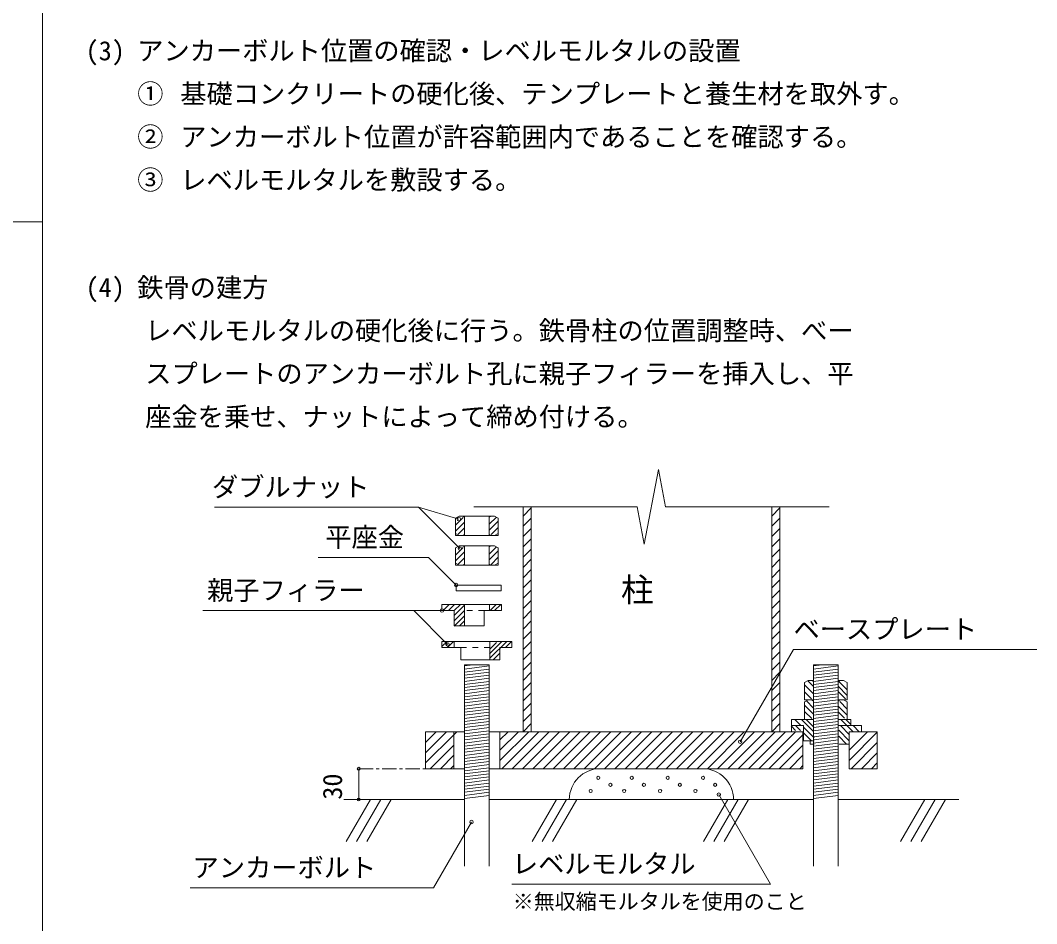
# Model space of a CAD drawing. Units: millimetres, scale not verified. Extents: x -29750 to 29507, y -17676 to 20635.
# Drawn here: x -315 to 8541, y 4748 to 12616 of the extents above; entities that cross this region are included whole.
import ezdxf
from ezdxf.enums import TextEntityAlignment as Align

# ---------------------------------------------------------------- set-up
doc = ezdxf.new("R2010")
doc.units = ezdxf.units.MM
doc.header["$LTSCALE"] = 30
doc.linetypes.add('USER1', pattern=[6.773333, 4.233333, -0.846667, 0.846667, -0.846667])
doc.linetypes.add('USER2', pattern=[3.386667, 1.693333, -1.693333])
doc.layers.add('0-2_0-8_文字', color=7, linetype='Continuous', lineweight=18)
doc.styles.add('ＭＳ ゴシック', font='')
doc.styles.get('ＭＳ ゴシック').set_extended_font_data('MS Gothic')

msp = doc.modelspace()

# ---------------------------------------------------------------- linework, layer by layer
at = {"layer": '0-2_0-8_文字', "lineweight": 9}
for p, q in [((-121.54, 18852.91), (-121.54, -17675.56)), ((-19873.62, 10862.31), (-121.54, 10862.31))]:
    msp.add_line(p, q, dxfattribs=at)
at = {"layer": '0-2_0-8_文字'}
for p, q in [((5122.03, 8054.1), (5245.85, 8704.12)), ((5245.85, 8704.12), (5307.75, 8379.11)), ((1377.94, 8375.89), (3154.69, 8375.89)), ((3154.69, 8375.89), (3515.24, 8015.35)), ((3154.69, 8375.89), (3505.96, 8271.77)), ((4065.69, 6419.94), (4065.69, 8379.11)), ((4065.69, 8298.6), (4136.24, 8369.15)), ((4136.24, 6419.94), (4136.24, 8379.11)), ((5307.75, 8379.11), (6731.6, 8379.11)), ((6231.63, 6419.94), (6231.63, 8379.11)), ((6231.63, 8298.6), (6302.19, 8369.15)), ((6302.19, 6419.94), (6302.19, 8379.11)), ((3509.31, 8298.74), (3477.04, 8280.34)), ((3543.42, 8284.74), (3477.04, 8218.36)), ((3477.04, 8280.34), (3477.04, 8128.77)), ((3555.77, 8245.38), (3477.04, 8166.66)), ((3537.94, 8298.74), (3555.77, 8288.58)), ((3555.77, 8298.74), (3555.77, 8128.77)), ((3770.47, 8298.74), (3770.47, 8128.77)), ((3788.3, 8298.74), (3770.47, 8288.58)), ((3833.09, 8289.57), (3770.47, 8226.95)), ((3849.19, 8254.15), (3770.47, 8175.42)), ((3816.93, 8298.74), (3849.19, 8280.34)), ((3849.19, 8280.34), (3849.19, 8128.77)), ((4065.69, 8209.14), (4136.24, 8279.69)), ((6231.63, 8209.14), (6302.19, 8279.69)), ((3555.77, 8195.28), (3500.3, 8139.82)), ((3849.19, 8198.68), (3787.2, 8136.69)), ((4065.69, 8119.68), (4136.24, 8190.23)), ((6231.63, 8119.68), (6302.19, 8190.23)), ((3509.25, 8128.77), (3477.04, 8147.2)), ((3477.04, 8128.77), (3555.77, 8128.77)), ((3537.96, 8128.77), (3555.77, 8138.93)), ((3555.77, 8128.77), (3770.47, 8128.77)), ((3788.27, 8128.77), (3770.47, 8138.93)), ((3770.47, 8128.77), (3849.19, 8128.77)), ((3816.99, 8128.77), (3849.19, 8147.2)), ((4065.69, 8030.22), (4136.24, 8100.77)), ((6231.63, 8030.22), (6302.19, 8100.77)), ((3509.25, 8039.31), (3477.04, 8020.97)), ((3543.42, 8025.31), (3477.04, 7958.93)), ((3477.04, 8020.97), (3477.04, 7869.34)), ((3555.77, 7985.95), (3477.04, 7907.22)), ((3537.96, 8039.31), (3555.77, 8029.2)), ((3555.77, 8039.31), (3555.77, 7869.34)), ((3788.27, 8039.31), (3770.47, 8029.2)), ((3770.47, 8039.31), (3770.47, 7869.34)), ((3833.09, 8030.14), (3770.47, 7967.52)), ((3849.19, 7994.72), (3770.47, 7915.99)), ((3849.19, 8020.97), (3849.19, 7869.34)), ((4065.69, 7940.76), (4136.24, 8011.31)), ((6231.63, 7940.76), (6302.19, 8011.31)), ((3242.32, 7938.47), (2280.6, 7938.47)), ((3483.09, 7697.7), (3242.32, 7938.47)), ((3509.25, 7869.34), (3477.04, 7887.77)), ((3555.77, 7935.85), (3500.3, 7880.39)), ((3849.19, 7939.25), (3787.2, 7877.26)), ((3816.99, 7869.34), (3849.19, 7887.77)), ((4065.69, 7851.3), (4136.24, 7921.85)), ((6231.63, 7851.3), (6302.19, 7921.85)), ((3477.04, 7869.34), (3555.77, 7869.34)), ((3537.96, 7869.34), (3555.77, 7879.5)), ((3555.77, 7869.34), (3770.47, 7869.34)), ((3788.27, 7869.34), (3770.47, 7879.5)), ((3770.47, 7869.34), (3849.19, 7869.34)), ((4065.69, 7761.84), (4136.24, 7832.39)), ((6231.63, 7761.84), (6302.19, 7832.39)), ((4065.69, 7672.38), (4136.24, 7742.93)), ((6231.63, 7672.38), (6302.19, 7742.93)), ((4065.69, 7582.92), (4136.24, 7653.47)), ((6231.63, 7582.92), (6302.19, 7653.47)), ((3358.96, 7529.24), (3877.82, 7529.24)), ((3358.96, 7529.24), (3358.96, 7475.57)), ((3421.76, 7529.24), (3368.08, 7475.57)), ((3467.96, 7529.24), (3414.29, 7475.57)), ((3519.85, 7529.24), (3466.17, 7475.57)), ((3553.98, 7529.24), (3553.98, 7341.38)), ((3772.26, 7475.57), (3772.26, 7529.24)), ((3831.48, 7529.24), (3777.81, 7475.57)), ((3870.85, 7529.24), (3817.17, 7475.57)), ((3877.82, 7529.24), (3877.82, 7475.57)), ((4065.69, 7493.46), (4136.24, 7564.01)), ((6231.63, 7493.46), (6302.19, 7564.01)), ((1274.58, 7475.57), (3112.4, 7475.57)), ((3112.4, 7475.57), (3407.61, 7180.35)), ((3112.4, 7475.57), (3411.73, 7475.57)), ((3358.96, 7475.57), (3464.52, 7475.57)), ((3553.98, 7522.22), (3464.52, 7432.76)), ((3553.98, 7475.7), (3464.52, 7386.24)), ((3464.52, 7475.57), (3464.52, 7341.38)), ((3727.53, 7475.57), (3877.82, 7475.57)), ((4065.69, 7404), (4136.24, 7474.55)), ((6231.63, 7404), (6302.19, 7474.55)), ((3553.98, 7429.18), (3464.52, 7339.72)), ((3553.98, 7384.45), (3510.9, 7341.38)), ((4065.69, 7314.54), (4136.24, 7385.09)), ((6231.63, 7314.54), (6302.19, 7385.09)), ((4065.69, 7225.08), (4136.24, 7295.63)), ((6231.63, 7225.08), (6302.19, 7295.63)), ((3358.96, 7207.19), (3358.96, 7153.51)), ((3967.28, 7207.19), (3358.96, 7207.19)), ((3403.86, 7207.19), (3358.96, 7162.28)), ((3405.65, 7153.51), (3459.33, 7207.19)), ((3463.62, 7153.51), (3463.62, 7207.19)), ((3881.58, 7207.19), (3772.75, 7098.36)), ((3774.94, 7207.19), (3774.94, 7046.16)), ((3922.73, 7207.19), (3774.94, 7059.4)), ((3835.06, 7198.55), (3774.94, 7138.44)), ((3965.67, 7207.19), (3912, 7153.51)), ((3967.28, 7207.19), (3967.28, 7153.51)), ((4065.69, 7135.62), (4136.24, 7206.17)), ((6231.63, 7135.62), (6302.19, 7206.17)), ((3522.05, 7153.51), (3358.96, 7153.51)), ((3862.62, 7104.13), (3804.64, 7046.16)), ((4065.69, 7046.16), (4136.24, 7116.71)), ((6421.51, 7137.33), (5956.97, 6332.73)), ((6231.63, 7046.16), (6302.19, 7116.71)), ((8540.72, 7137.33), (6421.51, 7137.33)), ((3770.47, 7001.43), (3555.77, 7001.43)), ((3555.77, 6992.48), (3627.38, 7001.43)), ((3555.77, 7001.43), (3555.77, 5250.24)), ((3770.47, 7001.43), (3770.47, 5250.24)), ((4065.69, 6956.7), (4136.24, 7027.25)), ((6231.63, 6956.7), (6302.19, 7027.25)), ((6597.41, 6992.48), (6669, 7001.43)), ((6597.41, 7001.43), (6597.41, 5250.24)), ((6812.17, 7001.43), (6597.47, 7001.43)), ((6812.11, 7001.43), (6812.11, 5250.24)), ((3555.77, 6965.64), (3770.47, 6992.48)), ((3555.77, 6938.8), (3770.47, 6965.64)), ((3555.77, 6911.97), (3770.47, 6938.81)), ((3555.77, 6885.13), (3770.47, 6911.97)), ((4065.69, 6867.24), (4136.24, 6937.79)), ((6231.63, 6867.24), (6302.19, 6937.79)), ((6597.41, 6965.65), (6812.11, 6992.48)), ((6597.41, 6938.81), (6812.11, 6965.65)), ((6597.41, 6911.97), (6812.11, 6938.81)), ((6597.41, 6867.24), (6597.41, 6911.97)), ((6597.41, 6885.13), (6812.11, 6911.97)), ((6812.11, 6867.24), (6812.11, 6911.97)), ((3555.77, 6858.29), (3770.47, 6885.13)), ((3555.77, 6831.45), (3770.47, 6858.29)), ((3555.77, 6804.62), (3770.47, 6831.45)), ((4065.69, 6777.78), (4136.24, 6848.33)), ((6231.63, 6777.78), (6302.19, 6848.33)), ((6518.68, 6848.9), (6518.68, 6697.26)), ((6518.68, 6829.44), (6597.41, 6750.72)), ((6545.84, 6864.36), (6597.41, 6812.8)), ((6579.6, 6867.24), (6597.41, 6857.13)), ((6597.41, 6858.29), (6812.11, 6885.13)), ((6597.41, 6867.24), (6597.41, 6697.26)), ((6597.41, 6831.45), (6812.11, 6858.29)), ((6597.41, 6804.62), (6812.11, 6831.45)), ((6829.92, 6867.24), (6812.11, 6857.13)), ((6858.63, 6867.24), (6812.11, 6867.24)), ((6812.11, 6867.24), (6812.11, 6697.26)), ((6815.34, 6858.96), (6890.84, 6783.47)), ((6858.63, 6867.24), (6890.84, 6848.9)), ((6890.84, 6848.9), (6890.84, 6697.26)), ((3555.77, 6777.78), (3770.47, 6804.62)), ((3555.77, 6750.94), (3770.47, 6777.78)), ((3555.77, 6724.1), (3770.47, 6750.94)), ((4065.69, 6688.32), (4136.24, 6758.87)), ((6231.63, 6688.32), (6302.19, 6758.87)), ((6518.68, 6767.36), (6578.61, 6707.43)), ((6597.41, 6777.78), (6812.11, 6804.62)), ((6597.41, 6750.94), (6812.11, 6777.78)), ((6597.41, 6724.1), (6812.11, 6750.94)), ((6812.11, 6815.62), (6890.84, 6736.9)), ((6874.7, 6706.47), (6812.11, 6769.06)), ((3555.77, 6697.26), (3770.47, 6724.1)), ((3555.77, 6670.43), (3770.47, 6697.26)), ((3555.77, 6643.59), (3770.47, 6670.43)), ((3555.77, 6616.75), (3770.47, 6643.59)), ((4065.69, 6598.86), (4136.24, 6669.41)), ((6231.63, 6598.86), (6302.19, 6669.41)), ((6550.89, 6697.26), (6518.68, 6678.93)), ((6597.41, 6697.26), (6518.68, 6697.26)), ((6518.68, 6678.93), (6518.68, 6527.29)), ((6518.68, 6652.67), (6597.41, 6573.94)), ((6534.79, 6688.1), (6597.41, 6625.47)), ((6597.41, 6697.26), (6550.95, 6697.26)), ((6579.6, 6697.26), (6597.41, 6687.15)), ((6597.41, 6697.26), (6812.11, 6724.1)), ((6597.41, 6670.43), (6812.11, 6697.26)), ((6597.41, 6697.26), (6597.41, 6527.29)), ((6597.41, 6643.59), (6812.11, 6670.43)), ((6597.41, 6616.75), (6812.11, 6643.59)), ((6858.57, 6697.26), (6812.11, 6697.26)), ((6829.92, 6697.26), (6812.11, 6687.15)), ((6812.11, 6697.26), (6812.11, 6527.29)), ((6890.84, 6697.26), (6812.11, 6697.26)), ((6812.11, 6643.9), (6890.84, 6565.18)), ((6824.46, 6683.26), (6890.84, 6616.89)), ((6858.63, 6697.26), (6890.84, 6678.93)), ((6890.84, 6678.93), (6890.84, 6527.29)), ((3555.77, 6589.91), (3770.47, 6616.75)), ((3555.77, 6563.07), (3770.47, 6589.91)), ((3555.77, 6536.24), (3770.47, 6563.07)), ((4065.69, 6509.4), (4136.24, 6579.95)), ((6231.63, 6509.4), (6302.19, 6579.95)), ((6518.68, 6597.2), (6580.67, 6535.21)), ((6597.41, 6589.91), (6812.11, 6616.75)), ((6597.41, 6563.07), (6812.11, 6589.91)), ((6597.41, 6536.24), (6812.11, 6563.07)), ((6812.11, 6593.8), (6867.58, 6538.34)), ((3555.77, 6509.4), (3770.47, 6536.24)), ((3555.77, 6482.56), (3770.47, 6509.4)), ((3555.77, 6455.72), (3770.47, 6482.56)), ((4065.69, 6419.94), (4136.24, 6490.49)), ((6231.63, 6419.94), (6302.19, 6490.49)), ((6440.08, 6430.99), (6400.59, 6470.47)), ((6403.74, 6527.29), (6403.74, 6473.62)), ((6403.74, 6527.29), (6597.41, 6527.29)), ((6403.74, 6473.62), (6509.3, 6473.62)), ((6404.63, 6473.62), (6404.63, 6419.94)), ((6433.39, 6527.29), (6487.07, 6473.62)), ((6483.18, 6430.99), (6440.55, 6473.62)), ((6490.65, 6527.29), (6595.25, 6422.69)), ((6509.3, 6419.94), (6509.3, 6473.62)), ((6509.3, 6473.62), (6509.3, 6339.42)), ((6531.49, 6527.29), (6601.44, 6457.33)), ((6597.41, 6527.29), (6550.89, 6527.29)), ((6597.41, 6509.4), (6812.11, 6536.24)), ((6597.41, 6482.56), (6812.11, 6509.4)), ((6597.41, 6455.72), (6812.11, 6482.56)), ((6858.63, 6527.29), (6812.11, 6527.29)), ((6816.15, 6527.29), (6922.61, 6527.29)), ((6817.04, 6473.62), (6922.61, 6473.62)), ((6910.08, 6393.58), (6830.04, 6473.62)), ((6941.21, 6419.94), (6833.86, 6527.29)), ((6878.59, 6527.29), (6922.61, 6483.28)), ((6922.61, 6527.29), (6922.61, 6473.62)), ((6922.61, 6473.62), (7012.96, 6473.62)), ((6994.89, 6419.94), (6941.21, 6473.62)), ((7012.96, 6473.62), (7012.96, 6419.94)), ((3461.83, 6419.94), (3215.82, 6419.94)), ((3215.82, 6419.94), (3215.82, 6097.88)), ((3215.82, 6326.48), (3309.28, 6419.94)), ((3215.82, 6237.02), (3398.74, 6419.94)), ((3461.83, 6419.94), (3555.77, 6419.94)), ((3461.83, 6419.94), (3461.83, 6097.88)), ((3555.77, 6428.88), (3770.47, 6455.72)), ((3555.77, 6402.05), (3770.47, 6428.88)), ((3555.77, 6375.21), (3770.47, 6402.05)), ((3864.4, 6419.94), (3770.47, 6419.94)), ((3864.4, 6419.94), (3864.4, 6097.88)), ((6503.47, 6419.94), (3864.4, 6419.94)), ((3864.4, 6348.84), (3935.5, 6419.94)), ((3864.4, 6259.38), (4024.96, 6419.94)), ((3864.4, 6169.92), (4114.42, 6419.94)), ((3881.82, 6097.88), (4203.88, 6419.94)), ((3971.28, 6097.88), (4293.34, 6419.94)), ((4060.74, 6097.88), (4382.8, 6419.94)), ((4150.2, 6097.88), (4472.26, 6419.94)), ((4239.66, 6097.88), (4561.72, 6419.94)), ((4329.12, 6097.88), (4651.18, 6419.94)), ((4418.58, 6097.88), (4740.64, 6419.94)), ((4508.04, 6097.88), (4830.1, 6419.94)), ((4597.5, 6097.88), (4919.56, 6419.94)), ((4686.96, 6097.88), (5009.02, 6419.94)), ((4776.42, 6097.88), (5098.48, 6419.94)), ((4865.88, 6097.88), (5187.94, 6419.94)), ((4955.34, 6097.88), (5277.4, 6419.94)), ((5044.8, 6097.88), (5366.86, 6419.94)), ((5134.26, 6097.88), (5456.32, 6419.94)), ((5223.72, 6097.88), (5545.78, 6419.94)), ((5313.18, 6097.88), (5635.24, 6419.94)), ((5402.64, 6097.88), (5724.7, 6419.94)), ((5492.1, 6097.88), (5814.16, 6419.94)), ((5581.56, 6097.88), (5903.62, 6419.94)), ((5671.02, 6097.88), (5993.08, 6419.94)), ((5760.48, 6097.88), (6082.54, 6419.94)), ((5849.94, 6097.88), (6172, 6419.94)), ((5939.4, 6097.88), (6261.46, 6419.94)), ((6028.86, 6097.88), (6350.92, 6419.94)), ((6118.32, 6097.88), (6440.38, 6419.94)), ((6207.78, 6097.88), (6503.47, 6393.58)), ((6503.47, 6419.94), (6503.47, 6097.88)), ((6503.47, 6419.94), (6505.26, 6419.94)), ((6509.3, 6459.61), (6601.44, 6367.47)), ((6579.79, 6339.42), (6509.3, 6409.92)), ((6597.41, 6428.88), (6812.11, 6455.72)), ((6597.41, 6402.05), (6812.11, 6428.88)), ((6597.41, 6375.21), (6812.11, 6402.05)), ((6908.29, 6341.53), (6816.15, 6433.67)), ((6883.96, 6312.59), (6816.15, 6380.4)), ((6906.04, 6419.94), (6906.04, 6097.88)), ((7152.06, 6419.94), (6906.04, 6419.94)), ((6906.04, 6259.38), (7066.6, 6419.94)), ((6906.04, 6169.92), (7152.06, 6415.94)), ((6908.29, 6419.94), (6908.29, 6312.59)), ((7012.96, 6419.94), (6910.08, 6419.94)), ((3255.6, 6097.88), (3461.83, 6304.12)), ((3555.77, 6348.37), (3770.47, 6375.21)), ((3555.77, 6321.53), (3770.47, 6348.37)), ((3555.77, 6294.69), (3770.47, 6321.53)), ((3555.77, 6267.86), (3770.47, 6294.69)), ((6297.24, 6097.88), (6503.47, 6304.12)), ((6601.44, 6339.42), (6509.3, 6339.42)), ((6567.73, 6339.42), (6567.73, 6312.59)), ((6567.73, 6312.59), (6601.44, 6312.59)), ((6597.41, 6348.37), (6812.11, 6375.21)), ((6597.41, 6321.53), (6812.11, 6348.37)), ((6597.41, 6294.69), (6812.11, 6321.53)), ((6597.41, 6267.86), (6812.11, 6294.69)), ((6820.62, 6312.59), (6908.29, 6312.59)), ((6923.46, 6097.88), (7152.06, 6326.48)), ((3345.06, 6097.88), (3461.83, 6214.65)), ((3555.77, 6241.02), (3770.47, 6267.86)), ((3555.77, 6214.18), (3770.47, 6241.02)), ((3555.77, 6187.34), (3770.47, 6214.18)), ((6386.7, 6097.88), (6503.47, 6214.65)), ((6597.41, 6241.02), (6812.11, 6267.86)), ((6597.41, 6214.18), (6812.11, 6241.02)), ((6597.41, 6187.34), (6812.11, 6214.18)), ((7012.92, 6097.88), (7152.06, 6237.02)), ((3434.52, 6097.88), (3461.83, 6125.19)), ((3555.77, 6160.5), (3770.47, 6187.34)), ((3555.77, 6133.67), (3770.47, 6160.5)), ((3555.77, 6106.83), (3770.47, 6133.67)), ((6476.16, 6097.88), (6503.47, 6125.19)), ((6597.41, 6160.5), (6812.11, 6187.34)), ((6597.41, 6133.67), (6812.11, 6160.5)), ((6597.41, 6106.83), (6812.11, 6133.67)), ((7102.38, 6097.88), (7152.06, 6147.56)), ((2633.39, 5829.5), (2633.39, 6097.88)), ((3215.82, 6097.88), (3461.83, 6097.88)), ((3461.83, 6097.88), (3555.77, 6097.88)), ((3555.77, 6079.99), (3770.47, 6106.83)), ((3555.77, 6053.15), (3770.47, 6079.99)), ((3555.77, 6026.31), (3770.47, 6053.15)), ((3555.77, 5999.48), (3770.47, 6026.31)), ((3864.4, 6097.88), (3770.47, 6097.88)), ((3864.4, 6097.88), (6503.47, 6097.88)), ((6597.41, 6079.99), (6812.11, 6106.83)), ((6597.41, 6053.15), (6812.11, 6079.99)), ((6597.41, 6026.31), (6812.11, 6053.15)), ((6597.41, 5999.48), (6812.11, 6026.31)), ((3555.77, 5972.64), (3770.47, 5999.48)), ((3555.77, 5945.8), (3770.47, 5972.64)), ((3555.77, 5918.96), (3770.47, 5945.8)), ((6597.41, 5972.64), (6812.11, 5999.48)), ((6597.41, 5945.8), (6812.11, 5972.64)), ((6597.41, 5918.96), (6812.11, 5945.8)), ((3555.77, 5892.13), (3770.47, 5918.96)), ((3555.77, 5865.29), (3770.47, 5892.13)), ((3555.77, 5838.45), (3770.47, 5865.29)), ((6220.64, 5093.29), (5770.87, 5872.31)), ((6597.41, 5892.13), (6812.11, 5918.96)), ((6597.41, 5865.29), (6812.11, 5892.13)), ((6597.41, 5838.45), (6812.11, 5865.29)), ((2504.14, 5829.5), (3555.77, 5829.5)), ((2736.73, 5829.5), (2524.97, 5462.72)), ((2826.19, 5829.5), (2614.43, 5462.72)), ((2915.65, 5829.5), (2703.89, 5462.72)), ((3770.47, 5829.5), (6597.41, 5829.5)), ((4355.32, 5829.5), (4143.55, 5462.72)), ((4444.78, 5829.5), (4233.01, 5462.72)), ((4534.24, 5829.5), (4322.47, 5462.72)), ((5849.73, 5829.5), (5637.97, 5462.72)), ((5939.19, 5829.5), (5727.43, 5462.72)), ((6028.65, 5829.5), (5816.89, 5462.72)), ((7863.74, 5829.5), (6812.11, 5829.5)), ((7566.1, 5829.5), (7354.34, 5462.72)), ((7655.56, 5829.5), (7443.8, 5462.72)), ((7745.02, 5829.5), (7533.26, 5462.72)), ((6220.64, 5093.29), (3968.28, 5093.29))]:
    msp.add_line(p, q, dxfattribs=at)
at = {"layer": '0-2_0-8_文字', "linetype": 'USER2'}
for p, q in [((3727.53, 7475.57), (3553.98, 7475.57)), ((3522.05, 7153.51), (3774.94, 7153.51))]:
    msp.add_line(p, q, dxfattribs=at)
at = {"layer": '0-2_0-8_文字', "linetype": 'USER1'}
msp.add_line((2633.39, 6097.88), (3215.82, 6097.88), dxfattribs=at)
at = {"layer": '0-2_0-8_文字'}
for points in [[(3636.28, 8379.11), (5060.13, 8379.11), (5122.03, 8054.1)], [(3509.31, 8298.74), (3555.77, 8298.74), (3770.47, 8298.74), (3816.93, 8298.74)], [(3509.25, 8039.31), (3555.77, 8039.31), (3770.47, 8039.31), (3816.99, 8039.31), (3849.19, 8020.97)], [(3727.53, 7475.57), (3727.53, 7341.38), (3464.52, 7341.38)], [(3522.05, 7153.51), (3522.05, 7046.16), (3862.62, 7046.16)], [(3967.28, 7153.51), (3862.62, 7153.51), (3862.62, 7046.16)], [(6597.41, 6867.24), (6550.89, 6867.24), (6518.68, 6848.9)], [(3215.82, 6147.56), (3461.83, 6393.58), (3488.2, 6419.94)], [(7152.06, 6419.94), (7152.06, 6097.88), (6906.04, 6097.88)], [(1163.76, 5060.62), (3285.68, 5060.62), (3616.36, 5633.36)]]:
    msp.add_lwpolyline(points, dxfattribs=at)
msp.add_lwpolyline([(3873.81, 7645.74), (3483.09, 7645.74), (3483.09, 7697.7), (3873.81, 7697.7)], close=True, dxfattribs=at)
for centre, radius in [((2633.39, 6097.88), 12.6), ((4720.83, 6018.26), 13.97), ((5012.56, 6018.26), 13.97), ((5325.67, 6018.26), 13.97), ((5633.41, 6018.26), 13.97), ((4826.82, 5957.07), 13.97), ((5118.55, 5957.07), 13.97), ((5431.66, 5957.07), 13.97), ((5739.4, 5957.07), 13.97), ((4654.72, 5903.75), 13.97), ((4946.45, 5903.75), 13.97), ((5259.56, 5903.75), 13.97), ((5567.3, 5903.75), 13.97), ((2633.39, 5829.5), 12.6)]:
    msp.add_circle(centre, radius, dxfattribs=at)
for centre, radius, start, end in [((3505.96, 8271.77), 15, 90, 180), ((3505.96, 8271.77), 15, 180, 270), ((3505.96, 8271.77), 15, 0, 90), ((3505.96, 8271.77), 15, 270, 360), ((3515.24, 8015.35), 15, 90, 180), ((3515.24, 8015.35), 15, 180, 270), ((3515.24, 8015.35), 15, 0, 90), ((3515.24, 8015.35), 15, 270, 360), ((3483.09, 7697.7), 15, 90, 180), ((3483.09, 7697.7), 15, 0, 90), ((3483.09, 7697.7), 15, 180, 270), ((3483.09, 7697.7), 15, 270, 360), ((3358.96, 7475.57), 15, 90, 180), ((3358.96, 7475.57), 15, 180, 270), ((3358.96, 7475.57), 15, 0, 90), ((3358.96, 7475.57), 15, 270, 360), ((3407.61, 7180.35), 15, 90, 180), ((3407.61, 7180.35), 15, 180, 270), ((3407.61, 7180.35), 15, 0, 90), ((3407.61, 7180.35), 15, 270, 360), ((5956.97, 6332.73), 15, 90, 180), ((5956.97, 6332.73), 15, 180, 270), ((5956.97, 6332.73), 15, 0, 90), ((5956.97, 6332.73), 15, 270, 360), ((4736.64, 5829.5), 268.38, 90, 180), ((5631.24, 5829.5), 268.38, 0, 90), ((5770.87, 5872.31), 15, 90, 180), ((5770.87, 5872.31), 15, 180, 270), ((5770.87, 5872.31), 15, 0, 90), ((5770.87, 5872.31), 15, 270, 360), ((3616.36, 5633.36), 15, 90, 180), ((3616.36, 5633.36), 15, 180, 270), ((3616.36, 5633.36), 15, 0, 90), ((3616.36, 5633.36), 15, 270, 360)]:
    msp.add_arc(centre, radius, start, end, dxfattribs=at)

# ---------------------------------------------------------------- texts
at = {"layer": '0-2_0-8_文字', "style": 'ＭＳ ゴシック'}
for s, height, p in [('(3)', 167.6, (253.46, 12217.66)), ('アンカーボルト位置の確認・レベルモルタルの設置', 167.6, (703.46, 12217.66)), ('①', 167.6, (703.46, 11842.66)), ('基礎コンクリートの硬化後、テンプレートと養生材を取外す。', 167.6, (1078.46, 11842.66)), ('②', 167.6, (703.46, 11467.66)), ('アンカーボルト位置が許容範囲内であることを確認する。', 167.6, (1078.46, 11467.66)), ('③', 167.6, (703.46, 11092.66)), ('レベルモルタルを敷設する。', 167.6, (1078.46, 11092.66)), ('(4)', 167.6, (253.46, 10155.16)), ('鉄骨の建方', 167.6, (703.46, 10155.16)), ('レベルモルタルの硬化後に行う。鉄骨柱の位置調整時、べー', 167.6, (772.78, 9780.16)), ('スプレートのアンカーボルト孔に親子フィラーを挿入し、平', 167.6, (772.78, 9405.16)), ('座金を乗せ、ナットによって締め付ける。', 167.6, (772.78, 9030.16)), ('ダブルナット', 167.6, (1354.69, 8418.19)), ('平座金', 167.6, (2342.32, 7980.77)), ('親子フィラー', 167.6, (1312.4, 7517.87)), ('柱', 209.5, (4918.48, 7488.23)), ('ベースプレート', 167.6, (6421.51, 7179.63)), ('アンカーボルト', 167.6, (1185.68, 5102.92)), ('レベルモルタル', 167.6, (3968.28, 5135.59)), ('※無収縮モルタルを使用のこと', 134.1, (3975.34, 4834.07))]:
    msp.add_text(s, height=height, dxfattribs=at).set_placement(p, align=Align.BOTTOM_LEFT)
msp.add_text('30', height=167.6, rotation=90, dxfattribs=at).set_placement((2538.06, 5827.92), align=Align.BOTTOM_LEFT)

doc.saveas('drawing.dxf')
